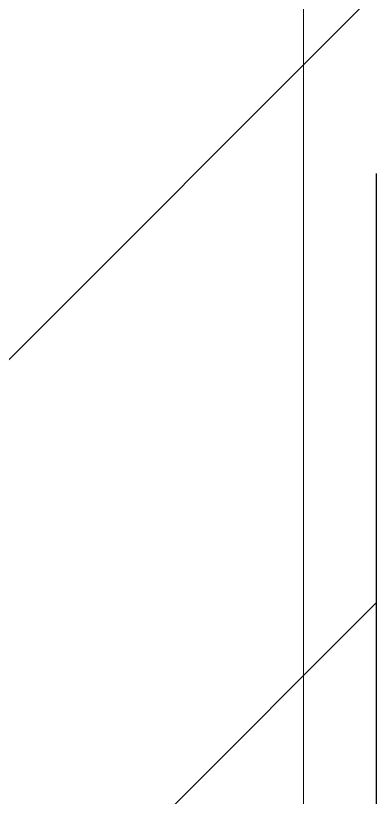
# Model space of a CAD drawing. Header units: millimetres. Extents: x 1464389 to 1998638, y -29162 to 256806.
# Drawn here: x 1723679 to 1724050, y 209917 to 210721 of the extents above; entities that cross this region are included whole.
import ezdxf

# ---------------------------------------------------------------- set-up
doc = ezdxf.new("R2010")
doc.units = ezdxf.units.MM
doc.header["$LTSCALE"] = 15
doc.linetypes.add('HIDDEN', pattern=[9.525, 6.35, -3.175])
doc.layers.get('0').update_dxf_attribs({"lineweight": 5})
doc.layers.add('COLUMN', color=14, linetype='Continuous')
doc.layers.add('S-beamline-7', color=8, linetype='HIDDEN')

# ---------------------------------------------------------------- blocks, each defined once
blk = doc.blocks.new('3rd floor beam')
at = {"layer": 'S-beamline-7', "color": 9, "ltscale": 10, "true_color": 0xc7c8ca}
blk.add_lwpolyline([(2198519.16, 738297.4), (2198519.16, 751213.21)], dxfattribs=at)

msp = doc.modelspace()

# ---------------------------------------------------------------- hatches: boundary and pattern name
at = {"true_color": 0x636466}
h = msp.add_hatch(dxfattribs=at)
h.set_pattern_fill('ANSI31', color=251, scale=140)
h.set_pattern_definition([(45, (882263.97, 177990.95), (-314.30896, 314.30896), [])])
h.paths.add_polyline_path([(1722524.33, 204340.54), (1724050.16, 204340.54), (1724050.16, 212657.11), (1722524.33, 212657.11)])

# ---------------------------------------------------------------- linework, layer by layer
at = {"color": 32, "true_color": 0xcd6928}
msp.add_lwpolyline([(1723975.16, 212179.3), (1723975.16, 201833.91)], dxfattribs=at)

# ---------------------------------------------------------------- block references
at = {"layer": 'COLUMN', "color": 240, "true_color": 0xed1f24}
msp.add_blockref('3rd floor beam', (-474469, -537263.5), dxfattribs=at)

doc.saveas('drawing.dxf')
